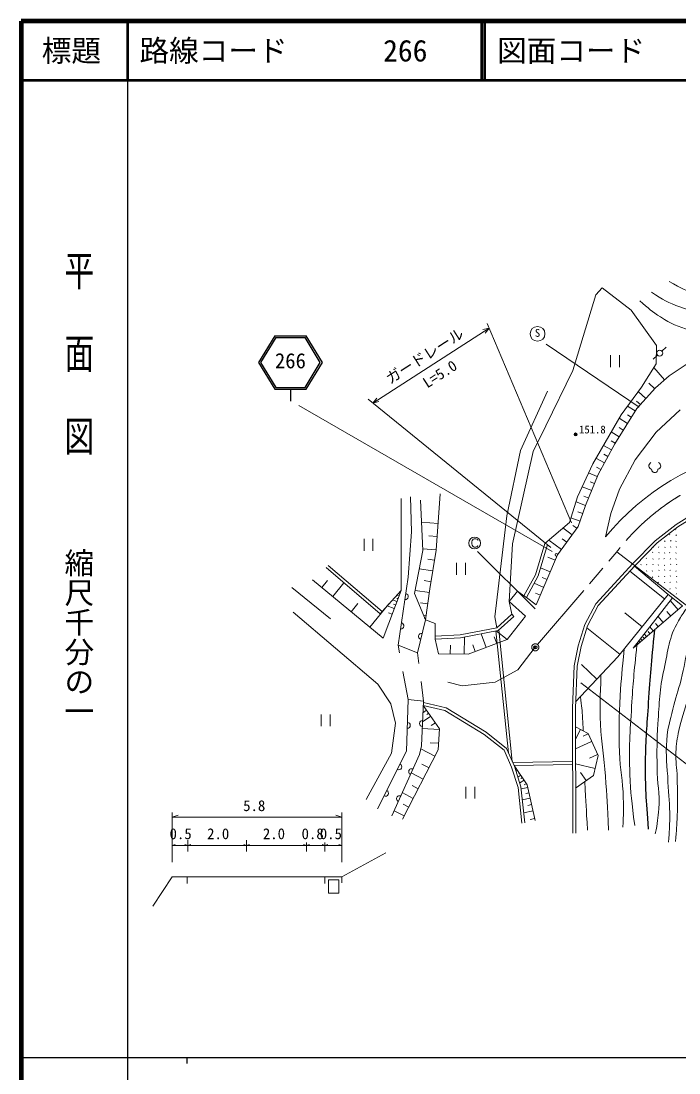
# Model space of a CAD drawing. Units: millimetres, scale not verified. Extents: x 40000 to 680000, y 20000 to 380000.
# Drawn here: x 40000 to 151093, y 202409 to 380000 of the extents above; entities that cross this region are included whole.
import ezdxf
from ezdxf.enums import TextEntityAlignment as Align

# ---------------------------------------------------------------- set-up
doc = ezdxf.new("R2010")
doc.units = ezdxf.units.MM
doc.header["$LTSCALE"] = 1000
doc.header["$PDMODE"] = 32
doc.header["$PDSIZE"] = 500
doc.linetypes.add('CHAIN', pattern=[18.5, 12, -1.5, 3.5, -1.5])
for name, color, linetype, lineweight in [('M-BGD', 7, 'Continuous', 13), ('M-BMK', 2, 'CHAIN', 13), ('M-STR-HTXT', 7, 'Continuous', 13), ('M-STR-STRC', 7, 'Continuous', 13), ('M-TTL', 2, 'Continuous', 140), ('M-TTL-BAND', 7, 'Continuous', 25), ('M-TTL-LINE', 7, 'Continuous', 50)]:
    doc.layers.add(name, color=color, linetype=linetype, lineweight=lineweight)
doc.layers.add('M-OTRS', color=6, linetype='Continuous')
doc.layers.add('M-TTL-TXT', color=7, linetype='Continuous')
doc.styles.add('@ＭＳ ゴシック', font='')
doc.styles.add('ＭＳ ゴシック', font='')
doc.styles.get('@ＭＳ ゴシック').set_extended_font_data('@MS Gothic')
doc.styles.get('ＭＳ ゴシック').set_extended_font_data('MS Gothic')

msp = doc.modelspace()

# ---------------------------------------------------------------- linework, layer by layer
at = {"layer": 'M-BGD'}
for p, q in [((139559, 323581), (139559, 321581)), ((141059, 321581), (141059, 323581)), ((146738, 322920), (147475, 323596)), ((148212, 324271), (148949, 324947)), ((148676, 319415), (146834, 321509)), ((152312, 321990), (149427, 320075)), ((149427, 320075), (147124, 318050)), ((147124, 318050), (143961, 314581)), ((147013, 317929), (145983, 318868)), ((145510, 316281), (144223, 317454)), ((143961, 314581), (140270, 308644)), ((143703, 314168), (142390, 314984)), ((144571, 315251), (143928, 315838)), ((151278, 314340), (147223, 310606)), ((142398, 312067), (140978, 312949)), ((143050, 313117), (142394, 313525)), ((141692, 310931), (140982, 311372)), ((140986, 309795), (139641, 310631)), ((140317, 308719), (139645, 309137)), ((147223, 310606), (143702, 305912)), ((140270, 308644), (137440, 303455)), ((139707, 307610), (138332, 308360)), ((138507, 305411), (137080, 306189)), ((139107, 306511), (138420, 306886)), ((143702, 305912), (141035, 300950)), ((137302, 303110), (135825, 303701)), ((137885, 304270), (137171, 304659)), ((137440, 303455), (135331, 298183)), ((136829, 301928), (136090, 302223)), ((110779, 300181), (110093, 290692)), ((136356, 300746), (134760, 301384)), ((141035, 300950), (139595, 296843)), ((105903, 293772), (105753, 299687)), ((135335, 298192), (133709, 298842)), ((135846, 299469), (135048, 299788)), ((134863, 296873), (134039, 297167)), ((135331, 298183), (134083, 294687)), ((139595, 296843), (138688, 292895)), ((110418, 295194), (107639, 295395)), ((134392, 295553), (132831, 296111)), ((133843, 294359), (133173, 294846)), ((105379, 286135), (105903, 293772)), ((110257, 292970), (108868, 293071)), ((134083, 294687), (130571, 289864)), ((133063, 293286), (131507, 294419)), ((149505, 293232), (149576, 293303)), ((150503, 294092), (150573, 294163)), ((150588, 293160), (150659, 293231)), ((97923, 292581), (97923, 290581)), ((99423, 290581), (99423, 292581)), ((128909, 291639), (127306, 286330)), ((128909, 291639), (128431, 291784)), ((131250, 290797), (129104, 292360)), ((132157, 292042), (131379, 292608)), ((148677, 292153), (148748, 292224)), ((149659, 291185), (149729, 291255)), ((149685, 292208), (149756, 292279)), ((150563, 292141), (150633, 292212)), ((110097, 290746), (107837, 290910)), ((110093, 290692), (109031, 284137)), ((130571, 289864), (127008, 281424)), ((130194, 288971), (128970, 289487)), ((146610, 290272), (146681, 290342)), ((146684, 291119), (146754, 291190)), ((147642, 291147), (147713, 291217)), ((147688, 290224), (147759, 290295)), ((148663, 290151), (148733, 290221)), ((148679, 291101), (148750, 291171)), ((149509, 290227), (149579, 290298)), ((150568, 290149), (150639, 290220)), ((150597, 291153), (150668, 291224)), ((100630, 279944), (91537, 287723)), ((100955, 280324), (91862, 288103)), ((109812, 288957), (108693, 289138)), ((113537, 288508), (113537, 286508)), ((115037, 286508), (115037, 288508)), ((129367, 287014), (127722, 287708)), ((143577, 287956), (149278, 283206)), ((144651, 288191), (144721, 288262)), ((145543, 289251), (145613, 289322)), ((145604, 288201), (145675, 288271)), ((146683, 288211), (146754, 288282)), ((146686, 289123), (146757, 289193)), ((147589, 288115), (147660, 288186)), ((147689, 289174), (147759, 289244)), ((148555, 289216), (148626, 289286)), ((148619, 288090), (148690, 288161)), ((149589, 289165), (149660, 289236)), ((149636, 288250), (149707, 288320)), ((150541, 289137), (150611, 289208)), ((150688, 288216), (150759, 288286)), ((103657, 274604), (105379, 286135)), ((109522, 287168), (107244, 287536)), ((127306, 286330), (125335, 282703)), ((128812, 285697), (127989, 286045)), ((148651, 282427), (142808, 287122)), ((144612, 287310), (144621, 287319)), ((145608, 287102), (145679, 287173)), ((146571, 287125), (146642, 287196)), ((146593, 286078), (146664, 286149)), ((147615, 286236), (147685, 286306)), ((147689, 287219), (147760, 287289)), ((148624, 287271), (148694, 287342)), ((148647, 286183), (148717, 286254)), ((149578, 287241), (149648, 287311)), ((149586, 286265), (149657, 286335)), ((150550, 287084), (150621, 287155)), ((150690, 286185), (150761, 286256)), ((101165, 275834), (89241, 285635)), ((90783, 284368), (91733, 285524)), ((92633, 282847), (94533, 285159)), ((109227, 285345), (108088, 285530)), ((128256, 284381), (126622, 285071)), ((147550, 285178), (147621, 285248)), ((148608, 284214), (148624, 284230)), ((148657, 285174), (148728, 285245)), ((149524, 284107), (149595, 284177)), ((149566, 285185), (149637, 285256)), ((150561, 284266), (150632, 284337)), ((150676, 285246), (150746, 285317)), ((104162, 283887), (101165, 275834)), ((103813, 282950), (103442, 283088)), ((103639, 282481), (103453, 282550)), ((108943, 283521), (106525, 283867)), ((109031, 284137), (108282, 278893)), ((123831, 283742), (122429, 281979)), ((124896, 282942), (123831, 283742)), ((125335, 282703), (124896, 282942)), ((127008, 281424), (125335, 282703)), ((127704, 283074), (126887, 283419)), ((140792, 272648), (149278, 283206)), ((149974, 282650), (143359, 274149)), ((149278, 283206), (151713, 281263)), ((150605, 283265), (150676, 283336)), ((95765, 280272), (96897, 281650)), ((98897, 277698), (102116, 281613)), ((103023, 280827), (101813, 281277)), ((103464, 282013), (102723, 282288)), ((103244, 281420), (102873, 281557)), ((108667, 281587), (107458, 281759)), ((122429, 281979), (125176, 279510)), ((122899, 279870), (122429, 281979)), ((143359, 274149), (151713, 281263)), ((150951, 280615), (149613, 282186)), ((85932, 280204), (100229, 268030)), ((100630, 279944), (100955, 280324)), ((102663, 279859), (102058, 280084)), ((108282, 278893), (106951, 273331)), ((108391, 279652), (107940, 279716)), ((108320, 279157), (108095, 279189)), ((123232, 279497), (120552, 277105)), ((125176, 279510), (122069, 275570)), ((123232, 279497), (122899, 279870)), ((144895, 277753), (141973, 280100)), ((148437, 278473), (147542, 279524)), ((149694, 279544), (149025, 280330)), ((120552, 277105), (114218, 275896)), ((122080, 275584), (120229, 277044)), ((122954, 255009), (120674, 277214)), ((141138, 273079), (135550, 277569)), ((146755, 277041), (146156, 277744)), ((147596, 277757), (147148, 278283)), ((109934, 275633), (109903, 276132)), ((114218, 275896), (109934, 275633)), ((110471, 273184), (109934, 275633)), ((114812, 273112), (114860, 276019)), ((122069, 275570), (115520, 273101)), ((118557, 274246), (117685, 276558)), ((120321, 274911), (119906, 276014)), ((120190, 277036), (122300, 256480)), ((144488, 275111), (144355, 275267)), ((144869, 275435), (144603, 275747)), ((145250, 275759), (145049, 275994)), ((145630, 276083), (145230, 276553)), ((146193, 276562), (145893, 276914)), ((103891, 273333), (103657, 274604)), ((103657, 274604), (106951, 273331)), ((112487, 273151), (112511, 274604)), ((116707, 273548), (116271, 274704)), ((143727, 274462), (143661, 274540)), ((144107, 274786), (143976, 274941)), ((106951, 273331), (107169, 271560)), ((115520, 273101), (110471, 273184)), ((133645, 265085), (140792, 272648)), ((105342, 265447), (104472, 270177)), ((137233, 268881), (134628, 271343)), ((107545, 268515), (107954, 265192)), ((100229, 268030), (102414, 264721)), ((102414, 264721), (103225, 261475)), ((107954, 265192), (105342, 265447)), ((90682, 262938), (90682, 260938)), ((92182, 260938), (92182, 262938)), ((108490, 263642), (107863, 263208)), ((111586, 263578), (107921, 264464)), ((107921, 264464), (110661, 260507)), ((108837, 263140), (108524, 262923)), ((118227, 259522), (111586, 263578)), ((103225, 261475), (102539, 256418)), ((109185, 262639), (107793, 261675)), ((109956, 261525), (109260, 261043)), ((110654, 260391), (107742, 260562)), ((110661, 260507), (110453, 256967)), ((121567, 256897), (118227, 259522)), ((133606, 260857), (135739, 259692)), ((134484, 260378), (133613, 258785)), ((135748, 259673), (134922, 259296)), ((135739, 259692), (137423, 256000)), ((110517, 258061), (109061, 258147)), ((136351, 258351), (133619, 257105)), ((102539, 256418), (98293, 248552)), ((110453, 256967), (104415, 245273)), ((109885, 255867), (107483, 257107)), ((122840, 254034), (121567, 256897)), ((137348, 256166), (135982, 255542)), ((137423, 256000), (136646, 252632)), ((108893, 253946), (107692, 254566)), ((123914, 250614), (122840, 254034)), ((133127, 254973), (123029, 254840)), ((133129, 254473), (123250, 254343)), ((123250, 254343), (125487, 251041)), ((136924, 253837), (133628, 254597)), ((107901, 252025), (105869, 253074)), ((123811, 253515), (123577, 253356)), ((124372, 252687), (123889, 252360)), ((124091, 253101), (123974, 253022)), ((124652, 252273), (124411, 252110)), ((136646, 252632), (133643, 250492)), ((135449, 251779), (134468, 253157)), ((107061, 250399), (106045, 250924)), ((115121, 250719), (115121, 248719)), ((116621, 248719), (116621, 250719)), ((124550, 244569), (123914, 250614)), ((124932, 251859), (124202, 251364)), ((125578, 250627), (124441, 250376)), ((125328, 251275), (124963, 251027)), ((125487, 251041), (126811, 245053)), ((106222, 248773), (104365, 249732)), ((125980, 248809), (124638, 248512)), ((125779, 249718), (125211, 249592)), ((105455, 247288), (104527, 247767)), ((126218, 247734), (125547, 247586)), ((104688, 245803), (102992, 246678)), ((126456, 246660), (124869, 246309)), ((126736, 245391), (125943, 245216))]:
    msp.add_line(p, q, dxfattribs=at)
for points in [[(128431, 291784), (132584, 295341), (133980, 299687), (136526, 305227), (141318, 313538), (144762, 318181), (147233, 322149), (147308, 325219), (143040, 331209), (138098, 334952), (137050, 333754), (133157, 321026), (128589, 311667), (126493, 307324), (122974, 291750), (122429, 281979)], [(120322, 277570), (119979, 279396), (122001, 296467), (124322, 307474), (128889, 317507)], [(224246, 282673), (202831, 292326), (185385, 299052), (179080, 300924), (172457, 301714), (165029, 301078), (159472, 299625), (154204, 297258), (150637, 295016), (147100, 292268), (143298, 288392), (137051, 281611), (135190, 278097), (134089, 274536), (133423, 271158), (133095, 264001), (133170, 242917)], [(202638, 291864), (185223, 298578), (178978, 300433), (172448, 301211), (165114, 300583), (159639, 299152), (154440, 296816), (150924, 294606), (147433, 291893), (143661, 288047), (137462, 281320), (135654, 277904), (134574, 274413), (133921, 271098), (133595, 263990), (133670, 242918)], [(100955, 280324), (104162, 283887), (104181, 299387)], [(108282, 278893), (106427, 283364), (107849, 290627), (107475, 299088)], [(128431, 291784), (126842, 286524), (124896, 282942)], [(108282, 278893), (109946, 278273), (109903, 276132)], [(122899, 279870), (120322, 277570), (114155, 276393), (109903, 276132)], [(100213, 246995), (105104, 256738), (105342, 265447)], [(107954, 265192), (107607, 257627), (107260, 256169), (102610, 245828)], [(125047, 244622), (124406, 250716), (123308, 254211), (121974, 257213), (118513, 259933), (111780, 264045), (107944, 264973)]]:
    msp.add_lwpolyline(points, dxfattribs=at)
for centre, radius in [((147843, 323934), 500), ((133629, 310217), 100), ((133629, 310217), 80), ((133629, 310217), 60), ((133629, 310217), 40), ((133629, 310217), 20), ((133629, 310217), 20)]:
    msp.add_circle(centre, radius, dxfattribs=at)
for centre, radius, start, end in [((171516, 266027), 42421, 62.54545, 140.70207), ((146607, 304905), 599, 113.44836, 257.2818), ((147008, 304288), 534, 176.52859, 3.47141), ((147410, 304905), 599, 282.7182, 66.55164), ((104887, 282842), 500, 261.50562, 81.50562), ((104148, 277897), 500, 261.50562, 81.50562), ((107617, 276112), 500, 76.53888, 256.53888), ((105223, 261092), 500, 268.43065, 88.43065), ((107781, 261409), 500, 87.37359, 267.37359), ((103780, 254101), 500, 243.34148, 63.34148), ((105960, 253279), 500, 65.78825, 245.78825), ((101537, 249632), 500, 243.34148, 63.34148), ((103910, 248718), 500, 65.78825, 245.78825)]:
    msp.add_arc(centre, radius, start, end, dxfattribs=at)
for points, knots in [([(149461, 336025), (151555, 334827), (152385, 334421), (154414, 333808), (156972, 333034), (158543, 333103), (161215, 333068), (164057, 333032), (165658, 333263), (168460, 333734), (171036, 334167), (172444, 334604), (174966, 335286), (177707, 336029), (178617, 336337), (181915, 337430)], [0, 0, 0, 0, 1, 1, 1, 2, 2, 2, 3, 3, 3, 4, 4, 4, 5, 5, 5, 5]), ([(146430, 334251), (148450, 332930), (149239, 332446), (151235, 331738), (153445, 330953), (154809, 330847), (157149, 330703), (160729, 330483), (162774, 330657), (166316, 331220), (169775, 331770), (171668, 332345), (175040, 333290), (178671, 334308), (179897, 334763), (184206, 336321)], [0, 0, 0, 0, 1, 1, 1, 2, 2, 2, 3, 3, 3, 4, 4, 4, 5, 5, 5, 5]), ([(144508, 332773), (145980, 331415), (146523, 330961), (147982, 330037), (149773, 328903), (150888, 328367), (152936, 327820), (155225, 327208), (156632, 327458), (158997, 327598), (162357, 327797), (164212, 328277), (167499, 329002), (170853, 329743), (172673, 330415), (175927, 331516), (179686, 332787), (180941, 333338), (185389, 335212)], [0, 0, 0, 0, 1, 1, 1, 2, 2, 2, 3, 3, 3, 4, 4, 4, 5, 5, 5, 6, 6, 6, 6]), ([(152400, 280832), (151696, 279954), (151510, 279580), (151013, 278732), (149337, 275872), (149289, 273839), (148574, 270601), (147791, 267054), (147776, 264984), (147539, 261360), (147350, 258478), (147377, 256855), (147391, 253967), (147404, 251250), (147905, 249726), (147687, 247018), (147554, 245361), (147480, 244729), (147095, 242804)], [0, 0, 0, 0, 1, 1, 1, 2, 2, 2, 3, 3, 3, 4, 4, 4, 5, 5, 5, 6, 6, 6, 6]), ([(154597, 279454), (153656, 277214), (153384, 276529), (152788, 274593), (152107, 272383), (152026, 271067), (151457, 268826), (150955, 266850), (150531, 265781), (150052, 263799), (149569, 261796), (149177, 260680), (149017, 258624), (148803, 255859), (149128, 254299), (149239, 251528), (149333, 249188), (149573, 247881), (149535, 245540), (149508, 243920), (149482, 243350), (149313, 241400)], [0, 0, 0, 0, 1, 1, 1, 2, 2, 2, 3, 3, 3, 4, 4, 4, 5, 5, 5, 6, 6, 6, 7, 7, 7, 7]), ([(156874, 278026), (156397, 276069), (156229, 275515), (155745, 273927), (154862, 271034), (153977, 269548), (153009, 266682), (152171, 264198), (151647, 262812), (151087, 260251), (150776, 258827), (150628, 258011), (150570, 256555), (150504, 254908), (150745, 253988), (150792, 252341), (150863, 249801), (150903, 248374), (150792, 245835), (150717, 244129), (150682, 243552), (150496, 241474)], [0, 0, 0, 0, 1, 1, 1, 2, 2, 2, 3, 3, 3, 4, 4, 4, 5, 5, 5, 6, 6, 6, 7, 7, 7, 7]), ([(141860, 273976), (141451, 270224), (141354, 269178), (141181, 266091), (140973, 262371), (140916, 260278), (141033, 256555), (141129, 253513), (141643, 251835), (141699, 248792), (141733, 246887), (141734, 246216), (141625, 243913)], [0, 0, 0, 0, 1, 1, 1, 2, 2, 2, 3, 3, 3, 4, 4, 4, 4]), ([(144006, 274700), (143477, 269743), (143342, 268381), (143103, 264317), (142840, 259847), (142597, 257330), (142808, 252858), (142967, 249469), (143084, 248255), (143621, 244209)], [0, 0, 0, 0, 1, 1, 1, 2, 2, 2, 3, 3, 3, 3]), ([(137927, 269616), (137766, 265683), (137727, 264537), (137855, 261286), (137990, 257838), (138409, 255930), (138668, 252489), (138934, 248941), (138985, 247782), (139185, 243396)], [0, 0, 0, 0, 1, 1, 1, 2, 2, 2, 3, 3, 3, 3]), ([(134447, 265933), (134661, 264173), (134736, 263692), (134824, 262247), (134873, 261426), (134889, 261151), (134913, 260144)], [0, 0, 0, 0, 1, 1, 1, 2, 2, 2, 2])]:
    msp.add_open_spline(points, degree=3, knots=knots, dxfattribs=at)
at = {"layer": 'M-BGD', "lineweight": 25}
msp.add_open_spline([(146942, 277200), (146385, 271273), (146225, 269716), (145913, 264908), (145659, 261013), (145429, 258831), (145395, 254928), (145357, 250477), (145500, 248918), (145913, 243543)], degree=3, knots=[0, 0, 0, 0, 1, 1, 1, 2, 2, 2, 3, 3, 3, 3], dxfattribs=at)
at = {"layer": 'M-BGD'}
msp.add_open_spline([(135203, 251604), (135420, 247500), (135420, 247500), (135637, 243396)], degree=3, dxfattribs=at)
msp.add_point((133629, 310217), dxfattribs=at)
at = {"layer": 'M-BMK'}
msp.add_line((127222, 274724), (140612, 290409), dxfattribs=at)
msp.add_circle((126833, 274268), 600, dxfattribs=at)
msp.add_arc((171527, 266460), 39106, 66.9051, 142.23603, dxfattribs=at)
at = {"layer": 'M-OTRS'}
msp.add_point((126833, 274268), dxfattribs=at)
at = {"layer": 'M-STR-HTXT'}
for p, q in [((132930, 295293), (118688, 328934)), ((99402, 315513), (119023, 328144)), ((119023, 328144), (117993, 327897)), ((119023, 328144), (118371, 327308)), ((144368, 314805), (128669, 325458)), ((129454, 291144), (98616, 316150)), ((99402, 315513), (100054, 316348)), ((129704, 290463), (86881, 315066)), ((99402, 315513), (100432, 315760)), ((126828, 280759), (117080, 290462)), ((140612, 290409), (164328, 272036)), ((85719, 284362), (92265, 279087)), ((134500, 268268), (183167, 230814)), ((65539, 238010), (65539, 246401)), ((65539, 245569), (66539, 245919)), ((65539, 245569), (94171, 245569)), ((94171, 245569), (93171, 245919)), ((94171, 238010), (94171, 246401)), ((68165, 239804), (68165, 241725)), ((78093, 239804), (78093, 241725)), ((65539, 240829), (66039, 241004)), ((65539, 240829), (68165, 240829)), ((68165, 240829), (67665, 241004)), ((68165, 240829), (68665, 241004)), ((68165, 240829), (78093, 240829)), ((78093, 240829), (77593, 241004)), ((78093, 240829), (78593, 241004)), ((78093, 240829), (88214, 240829)), ((88214, 240829), (87714, 241004)), ((88214, 239804), (88214, 241329)), ((88214, 240829), (88714, 241004)), ((88214, 240829), (91325, 240829)), ((91325, 240829), (90825, 241004)), ((91325, 239804), (91325, 241329)), ((91325, 240829), (91825, 241004)), ((91325, 240829), (94171, 240829)), ((94171, 240829), (93671, 241004)), ((94171, 235512), (101601, 239548)), ((62272, 230580), (65539, 235512)), ((65539, 235512), (94171, 235512)), ((68037, 235512), (68037, 234423)), ((91291, 235512), (91291, 234423)), ((94171, 235512), (94171, 234487))]:
    msp.add_line(p, q, dxfattribs=at)
msp.add_lwpolyline([(112046, 268364), (114460, 267760), (120063, 268383), (123903, 270458), (126833, 274268)], dxfattribs=at)
msp.add_lwpolyline([(91902, 234998), (93634, 234998), (93634, 232757), (91902, 232757)], close=True, dxfattribs=at)
at = {"layer": 'M-STR-STRC', "lineweight": 25}
for p, q in [((82848, 326851), (80084, 322351)), ((82848, 326851), (88120, 326851)), ((90884, 322351), (88120, 326851)), ((83016, 326551), (80436, 322351)), ((83016, 326551), (87952, 326551)), ((90532, 322351), (87952, 326551)), ((80084, 322351), (82848, 317851)), ((80436, 322351), (83016, 318151)), ((87952, 318151), (90532, 322351)), ((88120, 317851), (90884, 322351)), ((83016, 318151), (87952, 318151)), ((82848, 317851), (88120, 317851)), ((85484, 317851), (85484, 315851))]:
    msp.add_line(p, q, dxfattribs=at)
at = {"layer": 'M-STR-STRC'}
for p, q in [((116129, 292058), (116181, 292276)), ((116129, 291727), (116129, 292058)), ((116176, 291516), (116129, 291727)), ((116289, 291347), (116176, 291516)), ((116181, 292276), (116235, 292343)), ((116235, 292343), (116349, 292499)), ((116394, 291239), (116289, 291347)), ((116349, 292499), (116504, 292604)), ((116504, 292604), (116783, 292606)), ((116783, 292606), (116945, 292555)), ((116945, 292555), (117055, 292445)), ((117058, 291349), (116948, 291235)), ((117055, 292445), (117114, 292276)), ((117107, 291450), (117058, 291349)), ((116511, 291183), (116394, 291239)), ((116786, 291183), (116511, 291183)), ((116948, 291235), (116786, 291183))]:
    msp.add_line(p, q, dxfattribs=at)
for centre, radius in [((127211, 327194), 1250), ((116591, 291867), 1000), ((116591, 291867), 1000), ((130371, 289882), 200)]:
    msp.add_circle(centre, radius, dxfattribs=at)
at = {"layer": 'M-TTL'}
for p, q in [((40000, 380000), (40000, 20000)), ((680000, 380000), (40000, 380000))]:
    msp.add_line(p, q, dxfattribs=at)
at = {"layer": 'M-TTL-BAND'}
for p, q in [((58000, 370000), (58000, 20000)), ((40000, 205000), (579000, 205000)), ((68000, 205000), (68000, 204000))]:
    msp.add_line(p, q, dxfattribs=at)
at = {"layer": 'M-TTL-LINE'}
for p, q in [((58000, 380000), (58000, 370000)), ((117750, 380000), (117750, 370000)), ((118250, 380000), (118250, 370000)), ((40000, 370000), (680000, 370000))]:
    msp.add_line(p, q, dxfattribs=at)

# ---------------------------------------------------------------- texts
at = {"layer": 'M-BGD', "style": 'ＭＳ ゴシック'}
msp.add_text('151.8', height=1320, dxfattribs=at).set_placement((136474, 309983), align=Align.BOTTOM_CENTER)
at = {"layer": 'M-STR-HTXT', "style": 'ＭＳ ゴシック'}
for s, p in [('ガードレール', (108942, 322249)), ('L=5.0', (111512, 319178))]:
    msp.add_text(s, height=1833, rotation=32.772, dxfattribs=at).set_placement(p, align=Align.BOTTOM_CENTER)
for s, p in [('5.8', (79374, 246069)), ('0.5', (66948, 241329)), ('2.0', (73289, 241329)), ('2.0', (82705, 241329)), ('0.8', (89239, 241329)), ('0.5', (92313, 241329))]:
    msp.add_text(s, height=1833, dxfattribs=at).set_placement(p, align=Align.BOTTOM_CENTER)
at = {"layer": 'M-STR-STRC', "style": 'ＭＳ ゴシック'}
for s, height, p in [('S', 1320, (127211, 326294)), ('266', 2566, (85484, 320601))]:
    msp.add_text(s, height=height, dxfattribs=at).set_placement(p, align=Align.BOTTOM_CENTER)
at = {"layer": 'M-TTL-BAND', "style": '@ＭＳ ゴシック', "width": 1.4}
msp.add_text('平  面  図', height=3666, rotation=270, dxfattribs=at).set_placement((49777, 306475), align=Align.MIDDLE_RIGHT)
at = {"layer": 'M-TTL-BAND', "style": '@ＭＳ ゴシック'}
msp.add_text('縮尺千分の一', height=3666, rotation=270, dxfattribs=at).set_placement((49777, 261030), align=Align.MIDDLE_RIGHT)
at = {"layer": 'M-TTL-TXT', "style": 'ＭＳ ゴシック'}
msp.add_text('標題', height=3666, dxfattribs=at).set_placement((48500, 375000), align=Align.MIDDLE_CENTER)
for s, p in [('路線コード', (60000, 375000)), ('266', (101142, 375000)), ('図面コード', (120380, 375000))]:
    msp.add_text(s, height=3666, dxfattribs=at).set_placement(p, align=Align.MIDDLE_LEFT)

doc.saveas('drawing.dxf')
